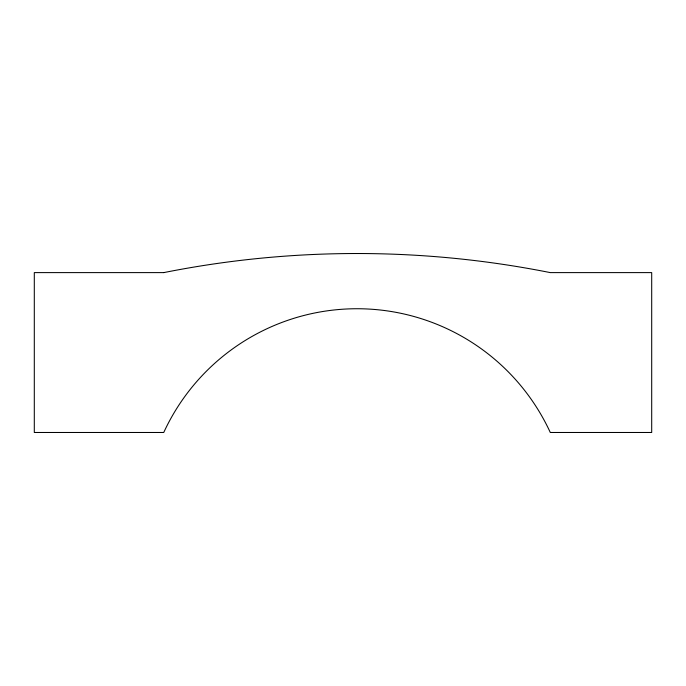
<?xml version="1.0" encoding="UTF-8"?>
<svg xmlns="http://www.w3.org/2000/svg" width="686" height="686" viewBox="0 0 686 686"><rect width="100%" height="100%" fill="white"/><g stroke="black" fill="none" stroke-linecap="round" stroke-linejoin="round"><path stroke-width="1.03" d="M163.748 272.608L34.3 272.608L34.3 432.48L163.748 432.48A212.806 212.806 0 0 1 550.292 432.48L651.7 432.48L651.7 272.608L550.292 272.608A987.986 987.986 0 0 0 163.748 272.608"/></g></svg>
